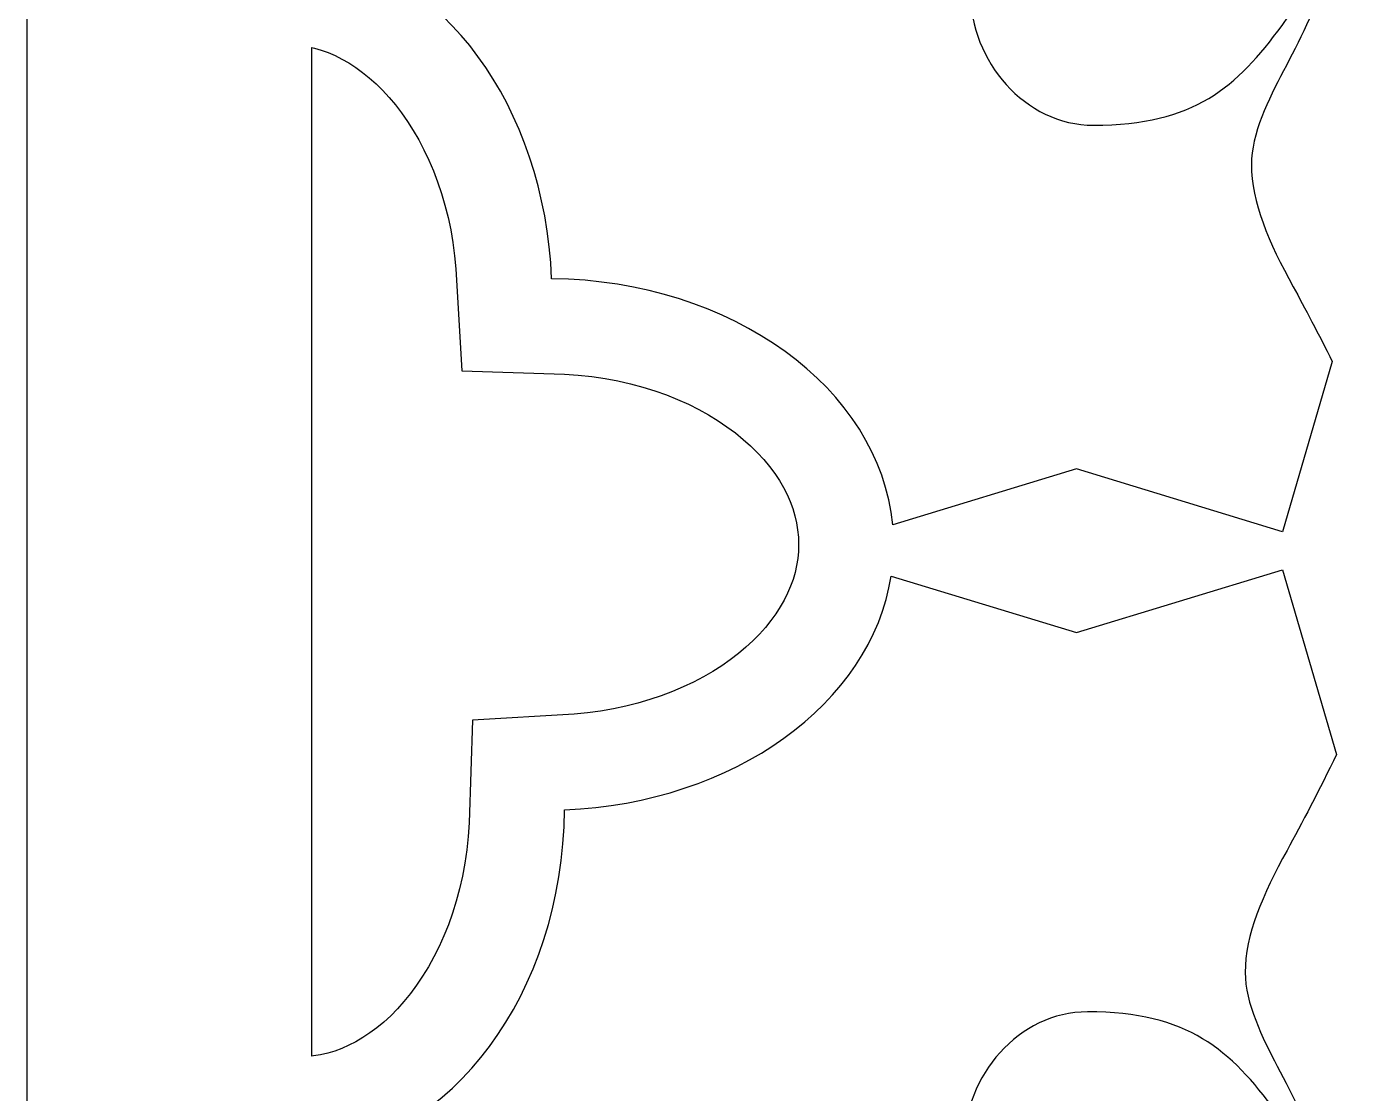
# Model space of a CAD drawing. Header units: centimetres. Extents: x 13.8 to 19.6, y -9 to 9.
# Drawn here: x 13.816 to 15.408, y 1.86 to 3.121 of the extents above; entities that cross this region are included whole.
import ezdxf

# ---------------------------------------------------------------- set-up
doc = ezdxf.new("R2010")
doc.units = ezdxf.units.CM
doc.header["$MEASUREMENT"] = 0
doc.layers.add('layer 1', color=7, linetype='Continuous')

msp = doc.modelspace()

# ---------------------------------------------------------------- linework, layer by layer
at = {"layer": 'layer 1', "color": 250, "lineweight": 30}
for points, knots in [([(13.81568, -9.00019), (13.81568, -9.00019), (13.81568, -7.7491), (13.81568, -7.7491), (13.81568, -7.7491), (13.81568, -7.7491), (13.81568, -7.63661), (13.81568, -7.63661), (13.81568, -7.63661), (13.81568, -7.63661), (13.81568, -7.23319), (13.81568, -7.23319), (13.81568, -7.23319), (13.81568, -7.23319), (13.81568, -7.03897), (13.81568, -7.03897), (13.81568, -7.03897), (13.81568, -7.03897), (13.81568, -5.26695), (13.81568, -5.26695), (13.81568, -5.26695), (13.81568, -5.26695), (13.81568, -5.15446), (13.81568, -5.15446), (13.81568, -5.15446), (13.81568, -5.15446), (13.81568, -4.75104), (13.81568, -4.75104), (13.81568, -4.75104), (13.81568, -4.75104), (13.81568, -4.55682), (13.81568, -4.55682), (13.81568, -4.55682), (13.81568, -4.55682), (13.81568, -2.7848), (13.81568, -2.7848), (13.81568, -2.7848), (13.81568, -2.7848), (13.81568, -2.67231), (13.81568, -2.67231), (13.81568, -2.67231), (13.81568, -2.67231), (13.81568, -2.26889), (13.81568, -2.26889), (13.81568, -2.26889), (13.81568, -2.26889), (13.81568, -2.07467), (13.81568, -2.07467), (13.81568, -2.07467), (13.81568, -2.07467), (13.81568, -0.30265), (13.81568, -0.30265), (13.81568, -0.30265), (13.81568, -0.30265), (13.81568, -0.19016), (13.81568, -0.19016), (13.81568, -0.19016), (13.81568, -0.19016), (13.81568, 0.21326), (13.81568, 0.21326), (13.81568, 0.21326), (13.81568, 0.21326), (13.81568, 0.40748), (13.81568, 0.40748), (13.81568, 0.40748), (13.81568, 0.40748), (13.81568, 2.1795), (13.81568, 2.1795), (13.81568, 2.1795), (13.81568, 2.1795), (13.81568, 2.29199), (13.81568, 2.29199), (13.81568, 2.29199), (13.81568, 2.29199), (13.81568, 2.69541), (13.81568, 2.69541), (13.81568, 2.69541), (13.81568, 2.69541), (13.81568, 2.88963), (13.81568, 2.88963), (13.81568, 2.88963), (13.81568, 2.88963), (13.81568, 4.66165), (13.81568, 4.66165), (13.81568, 4.66165), (13.81568, 4.66165), (13.81568, 4.77414), (13.81568, 4.77414), (13.81568, 4.77414), (13.81568, 4.77414), (13.81568, 5.17756), (13.81568, 5.17756), (13.81568, 5.17756), (13.81568, 5.17756), (13.81568, 5.37178), (13.81568, 5.37178), (13.81568, 5.37178), (13.81568, 5.37178), (13.81568, 7.1438), (13.81568, 7.1438), (13.81568, 7.1438), (13.81568, 7.1438), (13.81568, 7.25629), (13.81568, 7.25629), (13.81568, 7.25629), (13.81568, 7.25629), (13.81568, 7.65971), (13.81568, 7.65971), (13.81568, 7.65971), (13.81568, 7.65971), (13.81568, 7.85393), (13.81568, 7.85393), (13.81568, 7.85393), (13.81568, 7.85393), (13.81568, 9.00077), (13.81568, 9.00077), (13.81568, 9.00077), (13.81568, 9.00077), (14.6889, 9.00077), (14.6889, 9.00077), (14.6889, 9.00077), (14.6889, 9.00077), (14.8859, 9.00077), (14.8859, 9.00077), (14.8859, 9.00077), (14.8859, 9.00077), (15.37838, 9.00077), (15.37838, 9.00077), (15.37838, 9.00077), (15.37838, 9.00077), (15.46164, 9.00077), (15.46164, 9.00077), (15.46164, 9.00077), (15.46164, 9.00077), (15.9263, 9.00077), (15.9263, 9.00077), (15.9263, 9.00077), (15.9263, 9.00077), (16.1189, 9.00077), (16.1189, 9.00077), (16.1189, 9.00077), (16.1189, 9.00077), (17.32165, 9.00077), (17.32165, 9.00077), (17.32165, 9.00077), (17.32165, 9.00077), (17.51865, 9.00077), (17.51865, 9.00077), (17.51865, 9.00077), (17.51865, 9.00077), (18.01113, 9.00077), (18.01113, 9.00077), (18.01113, 9.00077), (18.01113, 9.00077), (18.09439, 9.00077), (18.09439, 9.00077), (18.09439, 9.00077), (18.09439, 9.00077), (18.55905, 9.00077), (18.55905, 9.00077), (18.55905, 9.00077), (18.55905, 9.00077), (18.75165, 9.00077), (18.75165, 9.00077), (18.75165, 9.00077), (18.75165, 9.00077), (19.62498, 9.00077), (19.62498, 9.00077), (19.62498, 9.00077), (19.62498, 9.00077), (19.62498, 7.78696), (19.62498, 7.78696), (19.62498, 7.78696), (19.62498, 7.78696), (19.62498, 7.67444), (19.62498, 7.67444), (19.62498, 7.67444), (19.62498, 7.67444), (19.62498, 7.27121), (19.62498, 7.27121), (19.62498, 7.27121), (19.62498, 7.27121), (19.62498, 7.0909), (19.62498, 7.0909), (19.62498, 7.0909), (19.62498, 7.0909), (19.62498, 5.25821), (19.62498, 5.25821), (19.62498, 5.25821), (19.62498, 5.25821), (19.62498, 5.1457), (19.62498, 5.1457), (19.62498, 5.1457), (19.62498, 5.1457), (19.62498, 4.74247), (19.62498, 4.74247), (19.62498, 4.74247), (19.62498, 4.74247), (19.62498, 4.56216), (19.62498, 4.56216), (19.62498, 4.56216), (19.62498, 4.56216), (19.62498, 2.79003), (19.62498, 2.79003), (19.62498, 2.79003), (19.62498, 2.79003), (19.62498, 2.67751), (19.62498, 2.67751), (19.62498, 2.67751), (19.62498, 2.67751), (19.62498, 2.27429), (19.62498, 2.27429), (19.62498, 2.27429), (19.62498, 2.27429), (19.62498, 2.09398), (19.62498, 2.09398), (19.62498, 2.09398), (19.62498, 2.09398), (19.62498, 0.32184), (19.62498, 0.32184), (19.62498, 0.32184), (19.62498, 0.32184), (19.62498, 0.20933), (19.62498, 0.20933), (19.62498, 0.20933), (19.62498, 0.20933), (19.62498, -0.1939), (19.62498, -0.1939), (19.62498, -0.1939), (19.62498, -0.1939), (19.62498, -0.37421), (19.62498, -0.37421), (19.62498, -0.37421), (19.62498, -0.37421), (19.62498, -2.14634), (19.62498, -2.14634), (19.62498, -2.14634), (19.62498, -2.14634), (19.62498, -2.25886), (19.62498, -2.25886), (19.62498, -2.25886), (19.62498, -2.25886), (19.62498, -2.66208), (19.62498, -2.66208), (19.62498, -2.66208), (19.62498, -2.66208), (19.62498, -2.84239), (19.62498, -2.84239), (19.62498, -2.84239), (19.62498, -2.84239), (19.62498, -4.61452), (19.62498, -4.61452), (19.62498, -4.61452), (19.62498, -4.61452), (19.62498, -4.72704), (19.62498, -4.72704), (19.62498, -4.72704), (19.62498, -4.72704), (19.62498, -5.13027), (19.62498, -5.13027), (19.62498, -5.13027), (19.62498, -5.13027), (19.62498, -5.31058), (19.62498, -5.31058), (19.62498, -5.31058), (19.62498, -5.31058), (19.62498, -7.08271), (19.62498, -7.08271), (19.62498, -7.08271), (19.62498, -7.08271), (19.62498, -7.19522), (19.62498, -7.19522), (19.62498, -7.19522), (19.62498, -7.19522), (19.62498, -7.59845), (19.62498, -7.59845), (19.62498, -7.59845), (19.62498, -7.59845), (19.62498, -7.77876), (19.62498, -7.77876), (19.62498, -7.77876), (19.62498, -7.77876), (19.62498, -9.00019), (19.62498, -9.00019), (19.62498, -9.00019), (19.62498, -9.00019), (18.75176, -9.00019), (18.75176, -9.00019), (18.75176, -9.00019), (18.75176, -9.00019), (18.55373, -9.00019), (18.55373, -9.00019), (18.55373, -9.00019), (18.55373, -9.00019), (18.09439, -9.00019), (18.09439, -9.00019), (18.09439, -9.00019), (18.09439, -9.00019), (18.01113, -9.00019), (18.01113, -9.00019), (18.01113, -9.00019), (18.01113, -9.00019), (17.51524, -9.00019), (17.51524, -9.00019), (17.51524, -9.00019), (17.51524, -9.00019), (17.32172, -9.00019), (17.32172, -9.00019), (17.32172, -9.00019), (17.32172, -9.00019), (16.11901, -9.00019), (16.11901, -9.00019), (16.11901, -9.00019), (16.11901, -9.00019), (15.92097, -9.00019), (15.92097, -9.00019), (15.92097, -9.00019), (15.92097, -9.00019), (15.46164, -9.00019), (15.46164, -9.00019), (15.46164, -9.00019), (15.46164, -9.00019), (15.37838, -9.00019), (15.37838, -9.00019), (15.37838, -9.00019), (15.37838, -9.00019), (14.88249, -9.00019), (14.88249, -9.00019), (14.88249, -9.00019), (14.88249, -9.00019), (14.68897, -9.00019), (14.68897, -9.00019), (14.68897, -9.00019), (14.68897, -9.00019), (13.81568, -9.00019), (13.81568, -9.00019)], [0, 0, 0, 0, 0.0117647, 0.0117647, 0.0117647, 0.0117647, 0.0235294, 0.0235294, 0.0235294, 0.0235294, 0.0352941, 0.0352941, 0.0352941, 0.0352941, 0.0470588, 0.0470588, 0.0470588, 0.0470588, 0.0588235, 0.0588235, 0.0588235, 0.0588235, 0.0705882, 0.0705882, 0.0705882, 0.0705882, 0.0823529, 0.0823529, 0.0823529, 0.0823529, 0.0941176, 0.0941176, 0.0941176, 0.0941176, 0.1058824, 0.1058824, 0.1058824, 0.1058824, 0.1176471, 0.1176471, 0.1176471, 0.1176471, 0.1294118, 0.1294118, 0.1294118, 0.1294118, 0.1411765, 0.1411765, 0.1411765, 0.1411765, 0.1529412, 0.1529412, 0.1529412, 0.1529412, 0.1647059, 0.1647059, 0.1647059, 0.1647059, 0.1764706, 0.1764706, 0.1764706, 0.1764706, 0.1882353, 0.1882353, 0.1882353, 0.1882353, 0.2, 0.2, 0.2, 0.2, 0.2117647, 0.2117647, 0.2117647, 0.2117647, 0.2235294, 0.2235294, 0.2235294, 0.2235294, 0.2352941, 0.2352941, 0.2352941, 0.2352941, 0.2470588, 0.2470588, 0.2470588, 0.2470588, 0.2588235, 0.2588235, 0.2588235, 0.2588235, 0.2705882, 0.2705882, 0.2705882, 0.2705882, 0.2823529, 0.2823529, 0.2823529, 0.2823529, 0.2941176, 0.2941176, 0.2941176, 0.2941176, 0.3058824, 0.3058824, 0.3058824, 0.3058824, 0.3176471, 0.3176471, 0.3176471, 0.3176471, 0.3294118, 0.3294118, 0.3294118, 0.3294118, 0.3411765, 0.3411765, 0.3411765, 0.3411765, 0.3529412, 0.3529412, 0.3529412, 0.3529412, 0.3647059, 0.3647059, 0.3647059, 0.3647059, 0.3764706, 0.3764706, 0.3764706, 0.3764706, 0.3882353, 0.3882353, 0.3882353, 0.3882353, 0.4, 0.4, 0.4, 0.4, 0.4117647, 0.4117647, 0.4117647, 0.4117647, 0.4235294, 0.4235294, 0.4235294, 0.4235294, 0.4352941, 0.4352941, 0.4352941, 0.4352941, 0.4470588, 0.4470588, 0.4470588, 0.4470588, 0.4588235, 0.4588235, 0.4588235, 0.4588235, 0.4705882, 0.4705882, 0.4705882, 0.4705882, 0.4823529, 0.4823529, 0.4823529, 0.4823529, 0.4941176, 0.4941176, 0.4941176, 0.4941176, 0.5058824, 0.5058824, 0.5058824, 0.5058824, 0.5176471, 0.5176471, 0.5176471, 0.5176471, 0.5294118, 0.5294118, 0.5294118, 0.5294118, 0.5411765, 0.5411765, 0.5411765, 0.5411765, 0.5529412, 0.5529412, 0.5529412, 0.5529412, 0.5647059, 0.5647059, 0.5647059, 0.5647059, 0.5764706, 0.5764706, 0.5764706, 0.5764706, 0.5882353, 0.5882353, 0.5882353, 0.5882353, 0.6, 0.6, 0.6, 0.6, 0.6117647, 0.6117647, 0.6117647, 0.6117647, 0.6235294, 0.6235294, 0.6235294, 0.6235294, 0.6352941, 0.6352941, 0.6352941, 0.6352941, 0.6470588, 0.6470588, 0.6470588, 0.6470588, 0.6588235, 0.6588235, 0.6588235, 0.6588235, 0.6705882, 0.6705882, 0.6705882, 0.6705882, 0.6823529, 0.6823529, 0.6823529, 0.6823529, 0.6941176, 0.6941176, 0.6941176, 0.6941176, 0.7058824, 0.7058824, 0.7058824, 0.7058824, 0.7176471, 0.7176471, 0.7176471, 0.7176471, 0.7294118, 0.7294118, 0.7294118, 0.7294118, 0.7411765, 0.7411765, 0.7411765, 0.7411765, 0.7529412, 0.7529412, 0.7529412, 0.7529412, 0.7647059, 0.7647059, 0.7647059, 0.7647059, 0.7764706, 0.7764706, 0.7764706, 0.7764706, 0.7882353, 0.7882353, 0.7882353, 0.7882353, 0.8, 0.8, 0.8, 0.8, 0.8117647, 0.8117647, 0.8117647, 0.8117647, 0.8235294, 0.8235294, 0.8235294, 0.8235294, 0.8352941, 0.8352941, 0.8352941, 0.8352941, 0.8470588, 0.8470588, 0.8470588, 0.8470588, 0.8588235, 0.8588235, 0.8588235, 0.8588235, 0.8705882, 0.8705882, 0.8705882, 0.8705882, 0.8823529, 0.8823529, 0.8823529, 0.8823529, 0.8941176, 0.8941176, 0.8941176, 0.8941176, 0.9058824, 0.9058824, 0.9058824, 0.9058824, 0.9176471, 0.9176471, 0.9176471, 0.9176471, 0.9294118, 0.9294118, 0.9294118, 0.9294118, 0.9411765, 0.9411765, 0.9411765, 0.9411765, 0.9529412, 0.9529412, 0.9529412, 0.9529412, 0.9647059, 0.9647059, 0.9647059, 0.9647059, 0.9764706, 0.9764706, 0.9764706, 0.9764706, 1, 1, 1, 1]), ([(14.15277, 3.21037), (14.30684, 3.19125), (14.42853, 3.02668), (14.43663, 2.82287), (14.43663, 2.82287), (14.65057, 2.8204), (14.82492, 2.69288), (14.84023, 2.53166), (14.84023, 2.53166), (14.84023, 2.53166), (15.0576, 2.5978), (15.0576, 2.5978), (15.0576, 2.5978), (15.0576, 2.5978), (15.30165, 2.52354), (15.30165, 2.52354), (15.30165, 2.52354), (15.30165, 2.52354), (15.36048, 2.72485), (15.36048, 2.72485), (15.36048, 2.72485), (15.34422, 2.75747), (15.32785, 2.78842), (15.31428, 2.81342), (15.31428, 2.81342), (15.2851, 2.86589), (15.2647, 2.91401), (15.2647, 2.95776), (15.2647, 2.95776), (15.2647, 2.99421), (15.2851, 3.03505), (15.30262, 3.06858), (15.30262, 3.06858), (15.33977, 3.13857), (15.37688, 3.21974), (15.37838, 3.30116), (15.37838, 3.30116), (15.37838, 3.30116), (15.37838, 3.30625), (15.37838, 3.30625), (15.37838, 3.30625), (15.37838, 3.30625), (15.35511, 3.30625), (15.35511, 3.30625), (15.35511, 3.30625), (15.35511, 3.27125), (15.34344, 3.17937), (15.30115, 3.12253), (15.30115, 3.12253), (15.2472, 3.04961), (15.19764, 3.00443), (15.07806, 3.00443), (15.07806, 3.00443), (14.9964, 3.00443), (14.93226, 3.08022), (14.93226, 3.1619), (14.93226, 3.1619), (14.93226, 3.19885), (14.94302, 3.237), (14.96006, 3.27079), (14.96006, 3.27079), (14.92509, 3.25232), (14.88507, 3.24051), (14.84636, 3.24051), (14.84636, 3.24051), (14.76468, 3.24051), (14.68889, 3.30466), (14.68889, 3.38631), (14.68889, 3.38631), (14.68889, 3.5059), (14.73407, 3.55545), (14.80699, 3.6094), (14.80699, 3.6094), (14.86383, 3.65169), (14.9557, 3.66336), (14.99071, 3.66336), (14.99071, 3.66336), (14.99071, 3.66336), (14.99071, 3.68669), (14.99071, 3.68669), (14.99071, 3.68669), (14.90758, 3.68669), (14.82448, 3.64877), (14.75304, 3.61085), (14.75304, 3.61085), (14.7195, 3.59335), (14.67867, 3.57295), (14.64222, 3.57295), (14.64222, 3.57295), (14.59846, 3.57295), (14.55035, 3.59335), (14.49788, 3.62253), (14.49788, 3.62253), (14.44685, 3.65023), (14.37101, 3.68962), (14.30687, 3.71583), (14.30687, 3.71583), (14.37101, 3.74209), (14.44685, 3.78146), (14.49788, 3.80916), (14.49788, 3.80916), (14.55035, 3.83834), (14.59846, 3.85874), (14.64222, 3.85874), (14.64222, 3.85874), (14.67867, 3.85874), (14.7195, 3.83834), (14.75304, 3.82083), (14.75304, 3.82083), (14.78772, 3.80242), (14.82514, 3.78402), (14.86397, 3.76996), (14.86397, 3.76996), (14.86397, 3.76996), (14.96292, 3.76996), (14.96292, 3.76996), (14.96292, 3.76996), (14.91963, 3.77438), (14.85222, 3.78864), (14.80699, 3.8223), (14.80699, 3.8223), (14.73407, 3.87624), (14.68889, 3.9258), (14.68889, 4.04538), (14.68889, 4.04538), (14.68889, 4.12704), (14.76468, 4.19118), (14.84636, 4.19118), (14.84636, 4.19118), (14.88331, 4.19118), (14.92146, 4.18043), (14.95525, 4.16339), (14.95525, 4.16339), (14.93678, 4.19835), (14.92497, 4.23837), (14.92497, 4.27708), (14.92497, 4.27708), (14.92497, 4.35876), (14.98912, 4.43456), (15.07077, 4.43456), (15.07077, 4.43456), (15.19036, 4.43456), (15.23991, 4.38937), (15.29386, 4.31646), (15.29386, 4.31646), (15.33615, 4.25961), (15.34782, 4.16774), (15.34782, 4.13274), (15.34782, 4.13274), (15.34782, 4.13274), (15.37115, 4.13274), (15.37115, 4.13274), (15.37115, 4.13274), (15.37115, 4.21586), (15.33323, 4.29896), (15.29531, 4.3704), (15.29531, 4.3704), (15.27781, 4.40394), (15.25741, 4.44477), (15.25741, 4.48123), (15.25741, 4.48123), (15.25741, 4.52498), (15.27781, 4.57309), (15.30699, 4.62556), (15.30699, 4.62556), (15.32416, 4.6572), (15.34583, 4.69838), (15.36607, 4.74039), (15.36607, 4.74039), (15.36607, 4.74039), (15.30165, 4.96081), (15.30165, 4.96081), (15.30165, 4.96081), (15.30165, 4.96081), (15.0576, 4.88655), (15.0576, 4.88655), (15.0576, 4.88655), (15.0576, 4.88655), (14.83843, 4.95324), (14.83843, 4.95324), (14.83843, 4.95324), (14.81503, 4.80271), (14.65249, 4.68477), (14.45196, 4.6768), (14.45196, 4.6768), (14.44944, 4.45936), (14.31774, 4.2828), (14.15277, 4.27258), (14.15277, 4.27258), (14.15277, 4.27258), (14.15277, 3.21037), (14.15277, 3.21037)], [0, 0, 0, 0, 0.0204082, 0.0204082, 0.0204082, 0.0204082, 0.0408163, 0.0408163, 0.0408163, 0.0408163, 0.0612245, 0.0612245, 0.0612245, 0.0612245, 0.0816327, 0.0816327, 0.0816327, 0.0816327, 0.1020408, 0.1020408, 0.1020408, 0.1020408, 0.122449, 0.122449, 0.122449, 0.122449, 0.1428571, 0.1428571, 0.1428571, 0.1428571, 0.1632653, 0.1632653, 0.1632653, 0.1632653, 0.1836735, 0.1836735, 0.1836735, 0.1836735, 0.2040816, 0.2040816, 0.2040816, 0.2040816, 0.2244898, 0.2244898, 0.2244898, 0.2244898, 0.244898, 0.244898, 0.244898, 0.244898, 0.2653061, 0.2653061, 0.2653061, 0.2653061, 0.2857143, 0.2857143, 0.2857143, 0.2857143, 0.3061224, 0.3061224, 0.3061224, 0.3061224, 0.3265306, 0.3265306, 0.3265306, 0.3265306, 0.3469388, 0.3469388, 0.3469388, 0.3469388, 0.3673469, 0.3673469, 0.3673469, 0.3673469, 0.3877551, 0.3877551, 0.3877551, 0.3877551, 0.4081633, 0.4081633, 0.4081633, 0.4081633, 0.4285714, 0.4285714, 0.4285714, 0.4285714, 0.4489796, 0.4489796, 0.4489796, 0.4489796, 0.4693878, 0.4693878, 0.4693878, 0.4693878, 0.4897959, 0.4897959, 0.4897959, 0.4897959, 0.5102041, 0.5102041, 0.5102041, 0.5102041, 0.5306122, 0.5306122, 0.5306122, 0.5306122, 0.5510204, 0.5510204, 0.5510204, 0.5510204, 0.5714286, 0.5714286, 0.5714286, 0.5714286, 0.5918367, 0.5918367, 0.5918367, 0.5918367, 0.6122449, 0.6122449, 0.6122449, 0.6122449, 0.6326531, 0.6326531, 0.6326531, 0.6326531, 0.6530612, 0.6530612, 0.6530612, 0.6530612, 0.6734694, 0.6734694, 0.6734694, 0.6734694, 0.6938776, 0.6938776, 0.6938776, 0.6938776, 0.7142857, 0.7142857, 0.7142857, 0.7142857, 0.7346939, 0.7346939, 0.7346939, 0.7346939, 0.755102, 0.755102, 0.755102, 0.755102, 0.7755102, 0.7755102, 0.7755102, 0.7755102, 0.7959184, 0.7959184, 0.7959184, 0.7959184, 0.8163265, 0.8163265, 0.8163265, 0.8163265, 0.8367347, 0.8367347, 0.8367347, 0.8367347, 0.8571429, 0.8571429, 0.8571429, 0.8571429, 0.877551, 0.877551, 0.877551, 0.877551, 0.8979592, 0.8979592, 0.8979592, 0.8979592, 0.9183673, 0.9183673, 0.9183673, 0.9183673, 0.9387755, 0.9387755, 0.9387755, 0.9387755, 0.9591837, 0.9591837, 0.9591837, 0.9591837, 1, 1, 1, 1]), ([(14.15277, 1.9033), (14.15277, 1.9033), (14.15486, 1.9035), (14.15486, 1.9035), (14.15486, 1.9035), (14.15486, 1.9035), (14.16328, 1.90489), (14.16328, 1.90489), (14.16328, 1.90489), (14.16328, 1.90489), (14.17165, 1.90683), (14.17165, 1.90683), (14.17165, 1.90683), (14.17165, 1.90683), (14.17999, 1.90932), (14.17999, 1.90932), (14.17999, 1.90932), (14.17999, 1.90932), (14.18832, 1.91238), (14.18832, 1.91238), (14.18832, 1.91238), (14.18832, 1.91238), (14.19665, 1.91603), (14.19665, 1.91603), (14.19665, 1.91603), (14.19665, 1.91603), (14.20499, 1.92029), (14.20499, 1.92029), (14.20499, 1.92029), (14.20499, 1.92029), (14.21332, 1.92516), (14.21332, 1.92516), (14.21332, 1.92516), (14.21332, 1.92516), (14.22162, 1.93067), (14.22162, 1.93067), (14.22162, 1.93067), (14.22162, 1.93067), (14.22988, 1.93681), (14.22988, 1.93681), (14.22988, 1.93681), (14.22988, 1.93681), (14.23807, 1.9436), (14.23807, 1.9436), (14.23807, 1.9436), (14.23807, 1.9436), (14.24617, 1.95104), (14.24617, 1.95104), (14.24617, 1.95104), (14.24617, 1.95104), (14.25413, 1.95912), (14.25413, 1.95912), (14.25413, 1.95912), (14.25413, 1.95912), (14.26193, 1.96784), (14.26193, 1.96784), (14.26193, 1.96784), (14.26193, 1.96784), (14.26952, 1.97718), (14.26952, 1.97718), (14.26952, 1.97718), (14.26952, 1.97718), (14.27689, 1.98714), (14.27689, 1.98714), (14.27689, 1.98714), (14.27689, 1.98714), (14.28399, 1.99769), (14.28399, 1.99769), (14.28399, 1.99769), (14.28399, 1.99769), (14.2908, 2.00883), (14.2908, 2.00883), (14.2908, 2.00883), (14.2908, 2.00883), (14.29728, 2.02053), (14.29728, 2.02053), (14.29728, 2.02053), (14.29728, 2.02053), (14.3034, 2.03276), (14.3034, 2.03276), (14.3034, 2.03276), (14.3034, 2.03276), (14.30913, 2.0455), (14.30913, 2.0455), (14.30913, 2.0455), (14.30913, 2.0455), (14.31445, 2.05874), (14.31445, 2.05874), (14.31445, 2.05874), (14.31445, 2.05874), (14.31932, 2.07245), (14.31932, 2.07245), (14.31932, 2.07245), (14.31932, 2.07245), (14.32373, 2.08659), (14.32373, 2.08659), (14.32373, 2.08659), (14.32373, 2.08659), (14.32764, 2.10116), (14.32764, 2.10116), (14.32764, 2.10116), (14.32764, 2.10116), (14.33105, 2.11612), (14.33105, 2.11612), (14.33105, 2.11612), (14.33105, 2.11612), (14.33391, 2.13144), (14.33391, 2.13144), (14.33391, 2.13144), (14.33391, 2.13144), (14.33621, 2.14711), (14.33621, 2.14711), (14.33621, 2.14711), (14.33621, 2.14711), (14.33794, 2.16311), (14.33794, 2.16311), (14.33794, 2.16311), (14.33794, 2.16311), (14.33907, 2.1794), (14.33907, 2.1794), (14.33907, 2.1794), (14.33907, 2.1794), (14.34282, 2.30084), (14.34282, 2.30084), (14.34282, 2.30084), (14.34282, 2.30084), (14.46349, 2.30789), (14.46349, 2.30789), (14.46349, 2.30789), (14.46349, 2.30789), (14.4792, 2.3094), (14.4792, 2.3094), (14.4792, 2.3094), (14.4792, 2.3094), (14.49461, 2.31147), (14.49461, 2.31147), (14.49461, 2.31147), (14.49461, 2.31147), (14.50971, 2.31408), (14.50971, 2.31408), (14.50971, 2.31408), (14.50971, 2.31408), (14.52446, 2.31721), (14.52446, 2.31721), (14.52446, 2.31721), (14.52446, 2.31721), (14.53884, 2.32084), (14.53884, 2.32084), (14.53884, 2.32084), (14.53884, 2.32084), (14.55284, 2.32495), (14.55284, 2.32495), (14.55284, 2.32495), (14.55284, 2.32495), (14.56642, 2.32952), (14.56642, 2.32952), (14.56642, 2.32952), (14.56642, 2.32952), (14.57957, 2.33452), (14.57957, 2.33452), (14.57957, 2.33452), (14.57957, 2.33452), (14.59226, 2.33993), (14.59226, 2.33993), (14.59226, 2.33993), (14.59226, 2.33993), (14.60447, 2.34572), (14.60447, 2.34572), (14.60447, 2.34572), (14.60447, 2.34572), (14.61618, 2.35186), (14.61618, 2.35186), (14.61618, 2.35186), (14.61618, 2.35186), (14.62736, 2.35834), (14.62736, 2.35834), (14.62736, 2.35834), (14.62736, 2.35834), (14.63801, 2.36512), (14.63801, 2.36512), (14.63801, 2.36512), (14.63801, 2.36512), (14.64809, 2.37217), (14.64809, 2.37217), (14.64809, 2.37217), (14.64809, 2.37217), (14.6576, 2.37946), (14.6576, 2.37946), (14.6576, 2.37946), (14.6576, 2.37946), (14.66651, 2.38696), (14.66651, 2.38696), (14.66651, 2.38696), (14.66651, 2.38696), (14.67483, 2.39464), (14.67483, 2.39464), (14.67483, 2.39464), (14.67483, 2.39464), (14.68253, 2.40246), (14.68253, 2.40246), (14.68253, 2.40246), (14.68253, 2.40246), (14.68961, 2.4104), (14.68961, 2.4104), (14.68961, 2.4104), (14.68961, 2.4104), (14.69608, 2.41842), (14.69608, 2.41842), (14.69608, 2.41842), (14.69608, 2.41842), (14.70194, 2.42651), (14.70194, 2.42651), (14.70194, 2.42651), (14.70194, 2.42651), (14.70718, 2.43463), (14.70718, 2.43463), (14.70718, 2.43463), (14.70718, 2.43463), (14.71182, 2.44277), (14.71182, 2.44277), (14.71182, 2.44277), (14.71182, 2.44277), (14.71588, 2.45091), (14.71588, 2.45091), (14.71588, 2.45091), (14.71588, 2.45091), (14.71936, 2.45906), (14.71936, 2.45906), (14.71936, 2.45906), (14.71936, 2.45906), (14.72228, 2.4672), (14.72228, 2.4672), (14.72228, 2.4672), (14.72228, 2.4672), (14.72466, 2.47535), (14.72466, 2.47535), (14.72466, 2.47535), (14.72466, 2.47535), (14.72651, 2.48353), (14.72651, 2.48353), (14.72651, 2.48353), (14.72651, 2.48353), (14.72784, 2.49178), (14.72784, 2.49178), (14.72784, 2.49178), (14.72784, 2.49178), (14.72864, 2.50011), (14.72864, 2.50011), (14.72864, 2.50011), (14.72864, 2.50011), (14.72891, 2.50853), (14.72891, 2.50853), (14.72891, 2.50853), (14.72891, 2.50853), (14.72862, 2.51723), (14.72862, 2.51723), (14.72862, 2.51723), (14.72862, 2.51723), (14.72778, 2.52576), (14.72778, 2.52576), (14.72778, 2.52576), (14.72778, 2.52576), (14.7264, 2.53419), (14.7264, 2.53419), (14.7264, 2.53419), (14.7264, 2.53419), (14.72446, 2.54256), (14.72446, 2.54256), (14.72446, 2.54256), (14.72446, 2.54256), (14.72197, 2.5509), (14.72197, 2.5509), (14.72197, 2.5509), (14.72197, 2.5509), (14.7189, 2.55924), (14.7189, 2.55924), (14.7189, 2.55924), (14.7189, 2.55924), (14.71525, 2.56757), (14.71525, 2.56757), (14.71525, 2.56757), (14.71525, 2.56757), (14.71099, 2.5759), (14.71099, 2.5759), (14.71099, 2.5759), (14.71099, 2.5759), (14.70612, 2.58423), (14.70612, 2.58423), (14.70612, 2.58423), (14.70612, 2.58423), (14.70062, 2.59253), (14.70062, 2.59253), (14.70062, 2.59253), (14.70062, 2.59253), (14.69447, 2.6008), (14.69447, 2.6008), (14.69447, 2.6008), (14.69447, 2.6008), (14.68768, 2.60899), (14.68768, 2.60899), (14.68768, 2.60899), (14.68768, 2.60899), (14.68025, 2.61708), (14.68025, 2.61708), (14.68025, 2.61708), (14.68025, 2.61708), (14.67216, 2.62504), (14.67216, 2.62504), (14.67216, 2.62504), (14.67216, 2.62504), (14.66344, 2.63284), (14.66344, 2.63284), (14.66344, 2.63284), (14.66344, 2.63284), (14.6541, 2.64044), (14.6541, 2.64044), (14.6541, 2.64044), (14.6541, 2.64044), (14.64415, 2.6478), (14.64415, 2.6478), (14.64415, 2.6478), (14.64415, 2.6478), (14.63359, 2.6549), (14.63359, 2.6549), (14.63359, 2.6549), (14.63359, 2.6549), (14.62245, 2.66171), (14.62245, 2.66171), (14.62245, 2.66171), (14.62245, 2.66171), (14.61075, 2.66819), (14.61075, 2.66819), (14.61075, 2.66819), (14.61075, 2.66819), (14.59852, 2.67431), (14.59852, 2.67431), (14.59852, 2.67431), (14.59852, 2.67431), (14.58578, 2.68004), (14.58578, 2.68004), (14.58578, 2.68004), (14.58578, 2.68004), (14.57254, 2.68536), (14.57254, 2.68536), (14.57254, 2.68536), (14.57254, 2.68536), (14.55883, 2.69023), (14.55883, 2.69023), (14.55883, 2.69023), (14.55883, 2.69023), (14.54469, 2.69464), (14.54469, 2.69464), (14.54469, 2.69464), (14.54469, 2.69464), (14.53012, 2.69856), (14.53012, 2.69856), (14.53012, 2.69856), (14.53012, 2.69856), (14.51516, 2.70196), (14.51516, 2.70196), (14.51516, 2.70196), (14.51516, 2.70196), (14.49984, 2.70482), (14.49984, 2.70482), (14.49984, 2.70482), (14.49984, 2.70482), (14.48417, 2.70713), (14.48417, 2.70713), (14.48417, 2.70713), (14.48417, 2.70713), (14.46818, 2.70885), (14.46818, 2.70885), (14.46818, 2.70885), (14.46818, 2.70885), (14.45189, 2.70998), (14.45189, 2.70998), (14.45189, 2.70998), (14.45189, 2.70998), (14.33047, 2.71373), (14.33047, 2.71373), (14.33047, 2.71373), (14.33047, 2.71373), (14.3234, 2.8344), (14.3234, 2.8344), (14.3234, 2.8344), (14.3234, 2.8344), (14.32189, 2.85011), (14.32189, 2.85011), (14.32189, 2.85011), (14.32189, 2.85011), (14.31981, 2.86553), (14.31981, 2.86553), (14.31981, 2.86553), (14.31981, 2.86553), (14.3172, 2.88062), (14.3172, 2.88062), (14.3172, 2.88062), (14.3172, 2.88062), (14.31407, 2.89537), (14.31407, 2.89537), (14.31407, 2.89537), (14.31407, 2.89537), (14.31044, 2.90975), (14.31044, 2.90975), (14.31044, 2.90975), (14.31044, 2.90975), (14.30633, 2.92375), (14.30633, 2.92375), (14.30633, 2.92375), (14.30633, 2.92375), (14.30176, 2.93733), (14.30176, 2.93733), (14.30176, 2.93733), (14.30176, 2.93733), (14.29677, 2.95048), (14.29677, 2.95048), (14.29677, 2.95048), (14.29677, 2.95048), (14.29136, 2.96317), (14.29136, 2.96317), (14.29136, 2.96317), (14.29136, 2.96317), (14.28556, 2.97538), (14.28556, 2.97538), (14.28556, 2.97538), (14.28556, 2.97538), (14.27942, 2.98709), (14.27942, 2.98709), (14.27942, 2.98709), (14.27942, 2.98709), (14.27294, 2.99827), (14.27294, 2.99827), (14.27294, 2.99827), (14.27294, 2.99827), (14.26616, 3.00892), (14.26616, 3.00892), (14.26616, 3.00892), (14.26616, 3.00892), (14.25911, 3.01901), (14.25911, 3.01901), (14.25911, 3.01901), (14.25911, 3.01901), (14.25183, 3.02851), (14.25183, 3.02851), (14.25183, 3.02851), (14.25183, 3.02851), (14.24433, 3.03742), (14.24433, 3.03742), (14.24433, 3.03742), (14.24433, 3.03742), (14.23665, 3.04573), (14.23665, 3.04573), (14.23665, 3.04573), (14.23665, 3.04573), (14.22882, 3.05344), (14.22882, 3.05344), (14.22882, 3.05344), (14.22882, 3.05344), (14.22089, 3.06052), (14.22089, 3.06052), (14.22089, 3.06052), (14.22089, 3.06052), (14.21286, 3.06699), (14.21286, 3.06699), (14.21286, 3.06699), (14.21286, 3.06699), (14.20477, 3.07285), (14.20477, 3.07285), (14.20477, 3.07285), (14.20477, 3.07285), (14.19665, 3.07809), (14.19665, 3.07809), (14.19665, 3.07809), (14.19665, 3.07809), (14.18852, 3.08273), (14.18852, 3.08273), (14.18852, 3.08273), (14.18852, 3.08273), (14.18037, 3.08679), (14.18037, 3.08679), (14.18037, 3.08679), (14.18037, 3.08679), (14.17222, 3.09027), (14.17222, 3.09027), (14.17222, 3.09027), (14.17222, 3.09027), (14.16408, 3.0932), (14.16408, 3.0932), (14.16408, 3.0932), (14.16408, 3.0932), (14.15593, 3.09558), (14.15593, 3.09558), (14.15593, 3.09558), (14.15593, 3.09558), (14.15277, 3.09629), (14.15277, 3.09629), (14.15277, 3.09629), (14.15277, 3.09629), (14.15277, 1.9033), (14.15277, 1.9033)], [0, 0, 0, 0, 0.0079365, 0.0079365, 0.0079365, 0.0079365, 0.015873, 0.015873, 0.015873, 0.015873, 0.0238095, 0.0238095, 0.0238095, 0.0238095, 0.031746, 0.031746, 0.031746, 0.031746, 0.0396825, 0.0396825, 0.0396825, 0.0396825, 0.047619, 0.047619, 0.047619, 0.047619, 0.0555556, 0.0555556, 0.0555556, 0.0555556, 0.0634921, 0.0634921, 0.0634921, 0.0634921, 0.0714286, 0.0714286, 0.0714286, 0.0714286, 0.0793651, 0.0793651, 0.0793651, 0.0793651, 0.0873016, 0.0873016, 0.0873016, 0.0873016, 0.0952381, 0.0952381, 0.0952381, 0.0952381, 0.1031746, 0.1031746, 0.1031746, 0.1031746, 0.1111111, 0.1111111, 0.1111111, 0.1111111, 0.1190476, 0.1190476, 0.1190476, 0.1190476, 0.1269841, 0.1269841, 0.1269841, 0.1269841, 0.1349206, 0.1349206, 0.1349206, 0.1349206, 0.1428571, 0.1428571, 0.1428571, 0.1428571, 0.1507937, 0.1507937, 0.1507937, 0.1507937, 0.1587302, 0.1587302, 0.1587302, 0.1587302, 0.1666667, 0.1666667, 0.1666667, 0.1666667, 0.1746032, 0.1746032, 0.1746032, 0.1746032, 0.1825397, 0.1825397, 0.1825397, 0.1825397, 0.1904762, 0.1904762, 0.1904762, 0.1904762, 0.1984127, 0.1984127, 0.1984127, 0.1984127, 0.2063492, 0.2063492, 0.2063492, 0.2063492, 0.2142857, 0.2142857, 0.2142857, 0.2142857, 0.2222222, 0.2222222, 0.2222222, 0.2222222, 0.2301587, 0.2301587, 0.2301587, 0.2301587, 0.2380952, 0.2380952, 0.2380952, 0.2380952, 0.2460317, 0.2460317, 0.2460317, 0.2460317, 0.2539683, 0.2539683, 0.2539683, 0.2539683, 0.2619048, 0.2619048, 0.2619048, 0.2619048, 0.2698413, 0.2698413, 0.2698413, 0.2698413, 0.2777778, 0.2777778, 0.2777778, 0.2777778, 0.2857143, 0.2857143, 0.2857143, 0.2857143, 0.2936508, 0.2936508, 0.2936508, 0.2936508, 0.3015873, 0.3015873, 0.3015873, 0.3015873, 0.3095238, 0.3095238, 0.3095238, 0.3095238, 0.3174603, 0.3174603, 0.3174603, 0.3174603, 0.3253968, 0.3253968, 0.3253968, 0.3253968, 0.3333333, 0.3333333, 0.3333333, 0.3333333, 0.3412698, 0.3412698, 0.3412698, 0.3412698, 0.3492063, 0.3492063, 0.3492063, 0.3492063, 0.3571429, 0.3571429, 0.3571429, 0.3571429, 0.3650794, 0.3650794, 0.3650794, 0.3650794, 0.3730159, 0.3730159, 0.3730159, 0.3730159, 0.3809524, 0.3809524, 0.3809524, 0.3809524, 0.3888889, 0.3888889, 0.3888889, 0.3888889, 0.3968254, 0.3968254, 0.3968254, 0.3968254, 0.4047619, 0.4047619, 0.4047619, 0.4047619, 0.4126984, 0.4126984, 0.4126984, 0.4126984, 0.4206349, 0.4206349, 0.4206349, 0.4206349, 0.4285714, 0.4285714, 0.4285714, 0.4285714, 0.4365079, 0.4365079, 0.4365079, 0.4365079, 0.4444444, 0.4444444, 0.4444444, 0.4444444, 0.452381, 0.452381, 0.452381, 0.452381, 0.4603175, 0.4603175, 0.4603175, 0.4603175, 0.468254, 0.468254, 0.468254, 0.468254, 0.4761905, 0.4761905, 0.4761905, 0.4761905, 0.484127, 0.484127, 0.484127, 0.484127, 0.4920635, 0.4920635, 0.4920635, 0.4920635, 0.5, 0.5, 0.5, 0.5, 0.5079365, 0.5079365, 0.5079365, 0.5079365, 0.515873, 0.515873, 0.515873, 0.515873, 0.5238095, 0.5238095, 0.5238095, 0.5238095, 0.531746, 0.531746, 0.531746, 0.531746, 0.5396825, 0.5396825, 0.5396825, 0.5396825, 0.547619, 0.547619, 0.547619, 0.547619, 0.5555556, 0.5555556, 0.5555556, 0.5555556, 0.5634921, 0.5634921, 0.5634921, 0.5634921, 0.5714286, 0.5714286, 0.5714286, 0.5714286, 0.5793651, 0.5793651, 0.5793651, 0.5793651, 0.5873016, 0.5873016, 0.5873016, 0.5873016, 0.5952381, 0.5952381, 0.5952381, 0.5952381, 0.6031746, 0.6031746, 0.6031746, 0.6031746, 0.6111111, 0.6111111, 0.6111111, 0.6111111, 0.6190476, 0.6190476, 0.6190476, 0.6190476, 0.6269841, 0.6269841, 0.6269841, 0.6269841, 0.6349206, 0.6349206, 0.6349206, 0.6349206, 0.6428571, 0.6428571, 0.6428571, 0.6428571, 0.6507937, 0.6507937, 0.6507937, 0.6507937, 0.6587302, 0.6587302, 0.6587302, 0.6587302, 0.6666667, 0.6666667, 0.6666667, 0.6666667, 0.6746032, 0.6746032, 0.6746032, 0.6746032, 0.6825397, 0.6825397, 0.6825397, 0.6825397, 0.6904762, 0.6904762, 0.6904762, 0.6904762, 0.6984127, 0.6984127, 0.6984127, 0.6984127, 0.7063492, 0.7063492, 0.7063492, 0.7063492, 0.7142857, 0.7142857, 0.7142857, 0.7142857, 0.7222222, 0.7222222, 0.7222222, 0.7222222, 0.7301587, 0.7301587, 0.7301587, 0.7301587, 0.7380952, 0.7380952, 0.7380952, 0.7380952, 0.7460317, 0.7460317, 0.7460317, 0.7460317, 0.7539683, 0.7539683, 0.7539683, 0.7539683, 0.7619048, 0.7619048, 0.7619048, 0.7619048, 0.7698413, 0.7698413, 0.7698413, 0.7698413, 0.7777778, 0.7777778, 0.7777778, 0.7777778, 0.7857143, 0.7857143, 0.7857143, 0.7857143, 0.7936508, 0.7936508, 0.7936508, 0.7936508, 0.8015873, 0.8015873, 0.8015873, 0.8015873, 0.8095238, 0.8095238, 0.8095238, 0.8095238, 0.8174603, 0.8174603, 0.8174603, 0.8174603, 0.8253968, 0.8253968, 0.8253968, 0.8253968, 0.8333333, 0.8333333, 0.8333333, 0.8333333, 0.8412698, 0.8412698, 0.8412698, 0.8412698, 0.8492063, 0.8492063, 0.8492063, 0.8492063, 0.8571429, 0.8571429, 0.8571429, 0.8571429, 0.8650794, 0.8650794, 0.8650794, 0.8650794, 0.8730159, 0.8730159, 0.8730159, 0.8730159, 0.8809524, 0.8809524, 0.8809524, 0.8809524, 0.8888889, 0.8888889, 0.8888889, 0.8888889, 0.8968254, 0.8968254, 0.8968254, 0.8968254, 0.9047619, 0.9047619, 0.9047619, 0.9047619, 0.9126984, 0.9126984, 0.9126984, 0.9126984, 0.9206349, 0.9206349, 0.9206349, 0.9206349, 0.9285714, 0.9285714, 0.9285714, 0.9285714, 0.9365079, 0.9365079, 0.9365079, 0.9365079, 0.9444444, 0.9444444, 0.9444444, 0.9444444, 0.952381, 0.952381, 0.952381, 0.952381, 0.9603175, 0.9603175, 0.9603175, 0.9603175, 0.968254, 0.968254, 0.968254, 0.968254, 0.9761905, 0.9761905, 0.9761905, 0.9761905, 0.984127, 0.984127, 0.984127, 0.984127, 1, 1, 1, 1]), ([(14.15277, 0.72822), (14.30684, 0.7091), (14.42853, 0.54453), (14.43663, 0.34072), (14.43663, 0.34072), (14.65057, 0.33825), (14.82492, 0.21072), (14.84023, 0.04951), (14.84023, 0.04951), (14.84023, 0.04951), (15.0576, 0.11565), (15.0576, 0.11565), (15.0576, 0.11565), (15.0576, 0.11565), (15.30165, 0.04139), (15.30165, 0.04139), (15.30165, 0.04139), (15.30165, 0.04139), (15.36108, 0.24473), (15.36108, 0.24473), (15.36108, 0.24473), (15.34462, 0.27778), (15.32802, 0.30919), (15.31428, 0.33449), (15.31428, 0.33449), (15.2851, 0.38696), (15.2647, 0.43507), (15.2647, 0.47882), (15.2647, 0.47882), (15.2647, 0.51528), (15.2851, 0.55611), (15.30262, 0.58965), (15.30262, 0.58965), (15.33977, 0.65964), (15.37688, 0.7408), (15.37838, 0.82223), (15.37838, 0.82223), (15.37838, 0.82223), (15.37838, 0.82732), (15.37838, 0.82732), (15.37838, 0.82732), (15.37838, 0.82732), (15.35511, 0.82732), (15.35511, 0.82732), (15.35511, 0.82732), (15.35511, 0.79231), (15.34344, 0.70044), (15.30115, 0.6436), (15.30115, 0.6436), (15.2472, 0.57068), (15.19764, 0.5255), (15.07806, 0.5255), (15.07806, 0.5255), (14.9964, 0.5255), (14.93226, 0.60129), (14.93226, 0.68297), (14.93226, 0.68297), (14.93226, 0.71992), (14.94302, 0.75806), (14.96006, 0.79186), (14.96006, 0.79186), (14.92509, 0.77339), (14.88507, 0.76158), (14.84636, 0.76158), (14.84636, 0.76158), (14.76468, 0.76158), (14.68889, 0.82573), (14.68889, 0.90738), (14.68889, 0.90738), (14.68889, 1.02697), (14.73407, 1.07652), (14.80699, 1.13047), (14.80699, 1.13047), (14.86383, 1.17275), (14.9557, 1.18443), (14.99071, 1.18443), (14.99071, 1.18443), (14.99071, 1.18443), (14.99071, 1.20776), (14.99071, 1.20776), (14.99071, 1.20776), (14.90758, 1.20776), (14.82448, 1.16984), (14.75304, 1.13192), (14.75304, 1.13192), (14.7195, 1.11442), (14.67867, 1.09402), (14.64222, 1.09402), (14.64222, 1.09402), (14.59846, 1.09402), (14.55035, 1.11442), (14.49788, 1.1436), (14.49788, 1.1436), (14.44685, 1.17129), (14.37101, 1.21068), (14.30687, 1.2369), (14.30687, 1.2369), (14.37101, 1.26316), (14.44685, 1.30252), (14.49788, 1.33023), (14.49788, 1.33023), (14.55035, 1.35941), (14.59846, 1.37981), (14.64222, 1.37981), (14.64222, 1.37981), (14.67867, 1.37981), (14.7195, 1.35941), (14.75304, 1.34189), (14.75304, 1.34189), (14.78772, 1.32349), (14.82514, 1.30509), (14.86397, 1.29102), (14.86397, 1.29102), (14.86397, 1.29102), (14.96292, 1.29102), (14.96292, 1.29102), (14.96292, 1.29102), (14.91963, 1.29545), (14.85222, 1.30971), (14.80699, 1.34336), (14.80699, 1.34336), (14.73407, 1.39731), (14.68889, 1.44687), (14.68889, 1.56645), (14.68889, 1.56645), (14.68889, 1.64811), (14.76468, 1.71225), (14.84636, 1.71225), (14.84636, 1.71225), (14.88331, 1.71225), (14.92146, 1.7015), (14.95525, 1.68445), (14.95525, 1.68445), (14.93678, 1.71942), (14.92497, 1.75944), (14.92497, 1.79815), (14.92497, 1.79815), (14.92497, 1.87983), (14.98912, 1.95562), (15.07077, 1.95562), (15.07077, 1.95562), (15.19036, 1.95562), (15.23991, 1.91044), (15.29386, 1.83752), (15.29386, 1.83752), (15.33615, 1.78068), (15.34782, 1.6888), (15.34782, 1.6538), (15.34782, 1.6538), (15.34782, 1.6538), (15.37115, 1.6538), (15.37115, 1.6538), (15.37115, 1.6538), (15.37115, 1.73693), (15.33323, 1.82003), (15.29531, 1.89147), (15.29531, 1.89147), (15.27781, 1.92501), (15.25741, 1.96584), (15.25741, 2.00229), (15.25741, 2.00229), (15.25741, 2.04605), (15.27781, 2.09416), (15.30699, 2.14663), (15.30699, 2.14663), (15.324, 2.17796), (15.34541, 2.21865), (15.36548, 2.26024), (15.36548, 2.26024), (15.36548, 2.26024), (15.30165, 2.47866), (15.30165, 2.47866), (15.30165, 2.47866), (15.30165, 2.47866), (15.0576, 2.4044), (15.0576, 2.4044), (15.0576, 2.4044), (15.0576, 2.4044), (14.83843, 2.47109), (14.83843, 2.47109), (14.83843, 2.47109), (14.81503, 2.32056), (14.65249, 2.20262), (14.45196, 2.19465), (14.45196, 2.19465), (14.44944, 1.97721), (14.31774, 1.80065), (14.15277, 1.79043), (14.15277, 1.79043), (14.15277, 1.79043), (14.15277, 0.72822), (14.15277, 0.72822)], [0, 0, 0, 0, 0.0204082, 0.0204082, 0.0204082, 0.0204082, 0.0408163, 0.0408163, 0.0408163, 0.0408163, 0.0612245, 0.0612245, 0.0612245, 0.0612245, 0.0816327, 0.0816327, 0.0816327, 0.0816327, 0.1020408, 0.1020408, 0.1020408, 0.1020408, 0.122449, 0.122449, 0.122449, 0.122449, 0.1428571, 0.1428571, 0.1428571, 0.1428571, 0.1632653, 0.1632653, 0.1632653, 0.1632653, 0.1836735, 0.1836735, 0.1836735, 0.1836735, 0.2040816, 0.2040816, 0.2040816, 0.2040816, 0.2244898, 0.2244898, 0.2244898, 0.2244898, 0.244898, 0.244898, 0.244898, 0.244898, 0.2653061, 0.2653061, 0.2653061, 0.2653061, 0.2857143, 0.2857143, 0.2857143, 0.2857143, 0.3061224, 0.3061224, 0.3061224, 0.3061224, 0.3265306, 0.3265306, 0.3265306, 0.3265306, 0.3469388, 0.3469388, 0.3469388, 0.3469388, 0.3673469, 0.3673469, 0.3673469, 0.3673469, 0.3877551, 0.3877551, 0.3877551, 0.3877551, 0.4081633, 0.4081633, 0.4081633, 0.4081633, 0.4285714, 0.4285714, 0.4285714, 0.4285714, 0.4489796, 0.4489796, 0.4489796, 0.4489796, 0.4693878, 0.4693878, 0.4693878, 0.4693878, 0.4897959, 0.4897959, 0.4897959, 0.4897959, 0.5102041, 0.5102041, 0.5102041, 0.5102041, 0.5306122, 0.5306122, 0.5306122, 0.5306122, 0.5510204, 0.5510204, 0.5510204, 0.5510204, 0.5714286, 0.5714286, 0.5714286, 0.5714286, 0.5918367, 0.5918367, 0.5918367, 0.5918367, 0.6122449, 0.6122449, 0.6122449, 0.6122449, 0.6326531, 0.6326531, 0.6326531, 0.6326531, 0.6530612, 0.6530612, 0.6530612, 0.6530612, 0.6734694, 0.6734694, 0.6734694, 0.6734694, 0.6938776, 0.6938776, 0.6938776, 0.6938776, 0.7142857, 0.7142857, 0.7142857, 0.7142857, 0.7346939, 0.7346939, 0.7346939, 0.7346939, 0.755102, 0.755102, 0.755102, 0.755102, 0.7755102, 0.7755102, 0.7755102, 0.7755102, 0.7959184, 0.7959184, 0.7959184, 0.7959184, 0.8163265, 0.8163265, 0.8163265, 0.8163265, 0.8367347, 0.8367347, 0.8367347, 0.8367347, 0.8571429, 0.8571429, 0.8571429, 0.8571429, 0.877551, 0.877551, 0.877551, 0.877551, 0.8979592, 0.8979592, 0.8979592, 0.8979592, 0.9183673, 0.9183673, 0.9183673, 0.9183673, 0.9387755, 0.9387755, 0.9387755, 0.9387755, 0.9591837, 0.9591837, 0.9591837, 0.9591837, 1, 1, 1, 1])]:
    msp.add_open_spline(points, degree=3, knots=knots, dxfattribs=at)

doc.saveas('drawing.dxf')
